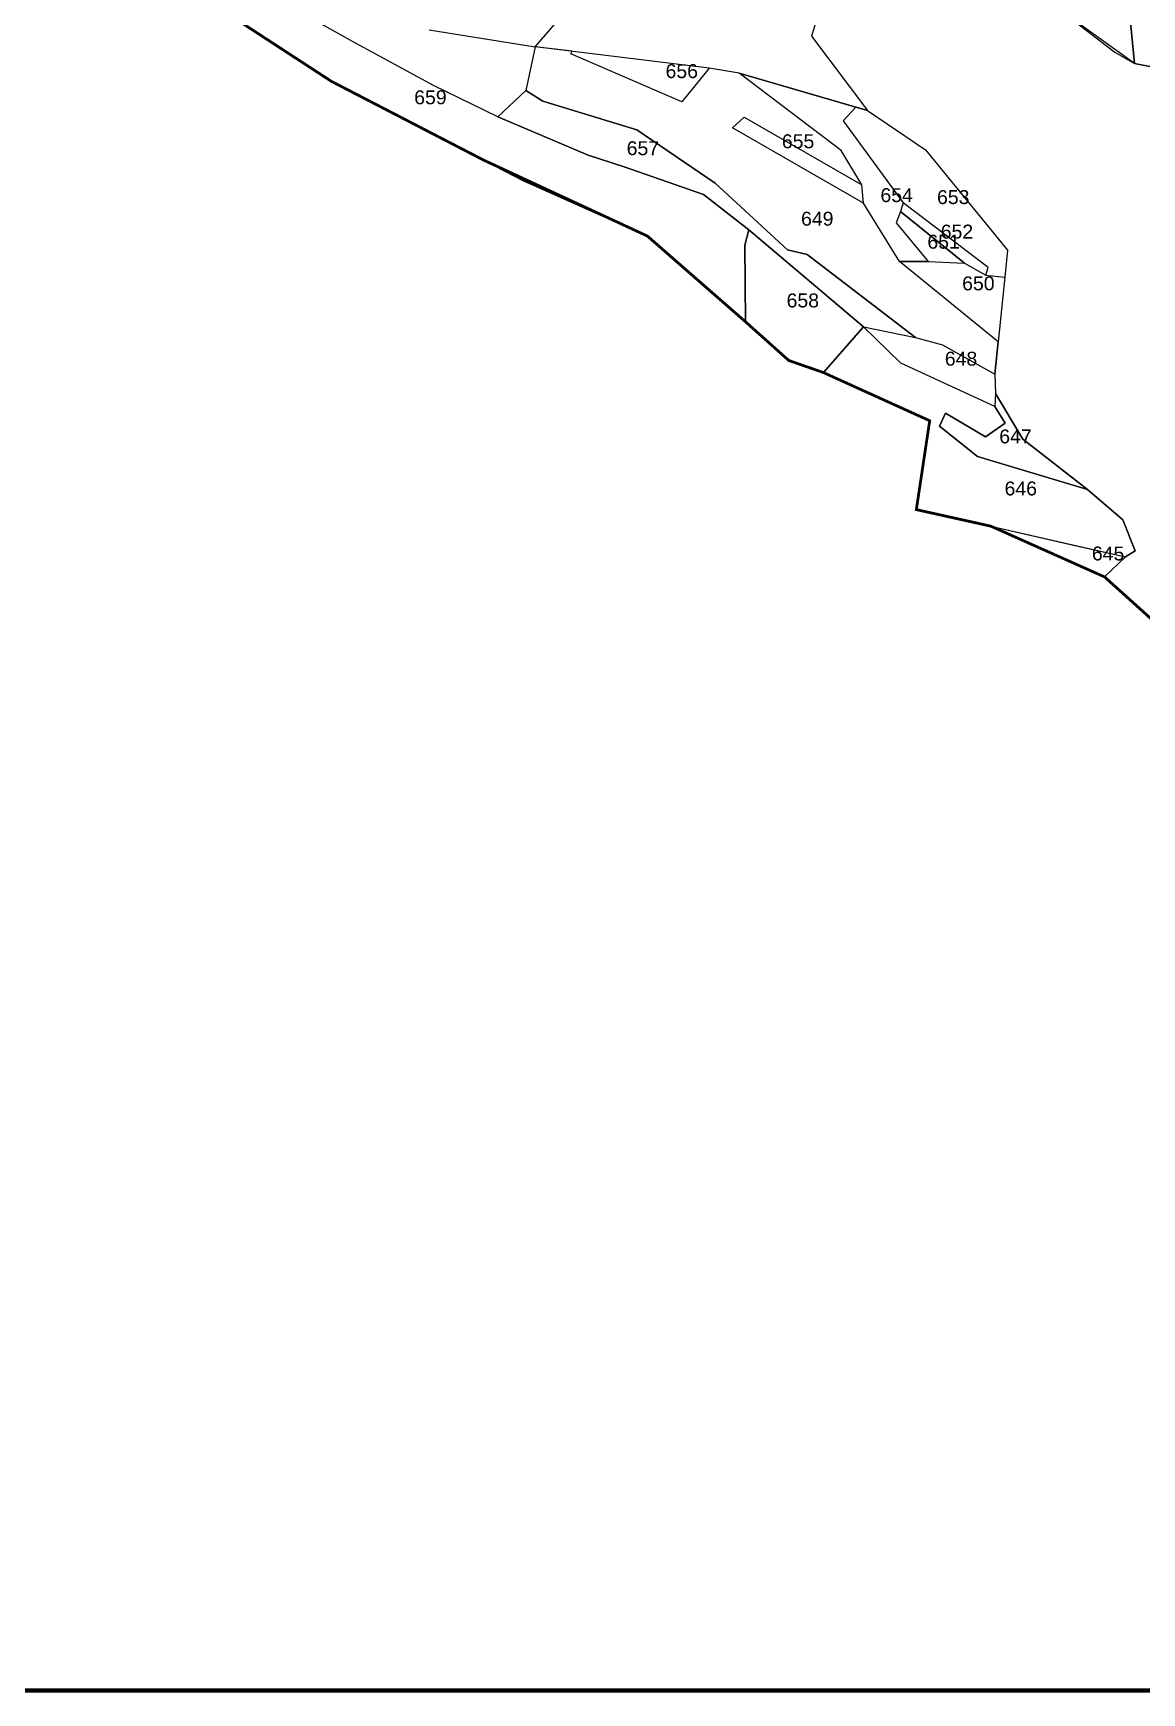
# Model space of a CAD drawing. Header units: inches. Extents: x 186800 to 194298, y 1604602 to 1613194.
# Drawn here: x 189738 to 190933, y 1604603 to 1606393 of the extents above; entities that cross this region are included whole.
import ezdxf

# ---------------------------------------------------------------- set-up
doc = ezdxf.new("R2010")
doc.units = ezdxf.units.IN
doc.header["$LTSCALE"] = 15
doc.header["$MEASUREMENT"] = 0
for name, color, linetype in [('PAPER SIZE', 5, 'Continuous'), ('PLOT', 7, 'Continuous'), ('PLOT NO', 7, 'Continuous'), ('VILLAGE BOUNDARY', 5, 'Continuous')]:
    doc.layers.add(name, color=color, linetype=linetype)
doc.styles.get("Standard").update_dxf_attribs({"font": 'arial.ttf'})

msp = doc.modelspace()

# ---------------------------------------------------------------- linework, layer by layer
at = {"layer": 'PAPER SIZE', "color": 5, "const_width": 5}
msp.add_lwpolyline([(186802.4, 1612752.1), (194293.5, 1612752.1), (194293.5, 1604605.9), (186802.4, 1604605.9)], close=True, dxfattribs=at)
at = {"layer": 'PLOT'}
for p, q in [((190279.3, 1606377.8), (190362.8, 1606474.8)), ((190601.6, 1606467.9), (190577, 1606389.3)), ((190601.6, 1606467.9), (190577, 1606389.3)), ((189914.6, 1606435.1), (190059.5, 1606340.7)), ((190082.1, 1606383.6), (189989.8, 1606435.6)), ((190082.1, 1606383.6), (189989.8, 1606435.6)), ((190925.5, 1606360.1), (190845.4, 1606417.6)), ((190845.4, 1606417.6), (190904.4, 1606372)), ((190165, 1606396.1), (190279.3, 1606377.8)), ((190921.2, 1606404.4), (190925.5, 1606360.1)), ((190925.5, 1606360.1), (190921.2, 1606404.4)), ((190169.5, 1606336.2), (190082.1, 1606383.6)), ((190169.5, 1606336.2), (190082.1, 1606383.6)), ((190279.3, 1606377.8), (190269.2, 1606330.9)), ((190279.3, 1606377.8), (190269.2, 1606330.9)), ((190466.7, 1606354.8), (190279.3, 1606377.8)), ((190319.1, 1606373.1), (190279.3, 1606377.8)), ((190279.3, 1606377.8), (190279.3, 1606377.8)), ((190279.3, 1606377.8), (190279.3, 1606377.8)), ((190317.5, 1606370.5), (190319.1, 1606373.1)), ((190577, 1606389.3), (190637.7, 1606309.1)), ((190577, 1606389.3), (190637.7, 1606309.1)), ((190904.4, 1606372), (190925.5, 1606360.1)), ((190437.3, 1606318.6), (190317.5, 1606370.5)), ((190466.7, 1606354.8), (190437.3, 1606318.6)), ((190499, 1606349.5), (190466.7, 1606354.8)), ((190499, 1606349.5), (190466.7, 1606354.8)), ((190945.6, 1606356), (190925.5, 1606360.1)), ((190925.5, 1606360.1), (190945.6, 1606356)), ((190059.5, 1606340.7), (190266.7, 1606233.5)), ((190637.7, 1606309.1), (190499, 1606349.5)), ((190609.1, 1606266.1), (190499, 1606349.5)), ((190609.1, 1606266.1), (190499, 1606349.5)), ((190499, 1606349.5), (190624.8, 1606312.9)), ((190239.1, 1606302.3), (190169.5, 1606336.2)), ((190239.1, 1606302.3), (190169.5, 1606336.2)), ((190269.2, 1606330.9), (190239.1, 1606302.3)), ((190269.2, 1606330.9), (190239.1, 1606302.3)), ((190269.2, 1606330.9), (190287.5, 1606319.4)), ((190287.5, 1606319.4), (190269.2, 1606330.9)), ((190269.2, 1606330.9), (190269.2, 1606330.9)), ((190287.5, 1606319.4), (190388.9, 1606288.4)), ((190388.9, 1606288.4), (190287.5, 1606319.4)), ((190239.1, 1606302.3), (190336.4, 1606261.1)), ((190336.4, 1606261.1), (190239.1, 1606302.3)), ((190491.8, 1606290.7), (190504.7, 1606302.2)), ((190504.7, 1606302.2), (190631.3, 1606229.2)), ((190624.8, 1606312.9), (190611.4, 1606298)), ((190637.7, 1606309.1), (190624.8, 1606312.9)), ((190624.8, 1606312.9), (190637.7, 1606309.1)), ((190637.7, 1606309.1), (190700, 1606266.9)), ((190637.7, 1606309.1), (190637.7, 1606309.1)), ((190388.9, 1606288.4), (190473.3, 1606230.8)), ((190473.3, 1606230.8), (190388.9, 1606288.4)), ((190633.4, 1606209.5), (190491.8, 1606290.7)), ((190611.4, 1606298), (190676, 1606209.8)), ((190631.3, 1606229.2), (190609.1, 1606266.1)), ((190631.3, 1606229.2), (190609.1, 1606266.1)), ((190700, 1606266.9), (190788.6, 1606158.8)), ((190336.4, 1606261.1), (190375.2, 1606248.6)), ((190375.2, 1606248.6), (190336.4, 1606261.1)), ((190375.2, 1606248.6), (190460.8, 1606218.7)), ((190460.8, 1606218.7), (190375.2, 1606248.6)), ((190266.7, 1606233.5), (190400.2, 1606173.9)), ((190473.3, 1606230.8), (190551.3, 1606159.1)), ((190551.3, 1606159.1), (190473.3, 1606230.8)), ((190633.4, 1606209.5), (190631.3, 1606229.2)), ((190460.8, 1606218.7), (190509.5, 1606180.7)), ((190509.5, 1606180.7), (190460.8, 1606218.7)), ((190672.2, 1606146.4), (190633.4, 1606209.5)), ((190672.2, 1606146.4), (190633.4, 1606209.5)), ((190673, 1606200.2), (190668.6, 1606188)), ((190673, 1606200.2), (190668.6, 1606188)), ((190676, 1606209.8), (190673, 1606200.2)), ((190676, 1606209.8), (190673, 1606200.2)), ((190742.3, 1606144.6), (190673, 1606200.2)), ((190673, 1606200.2), (190742.3, 1606144.6)), ((190767.7, 1606139.9), (190676, 1606209.8)), ((190509.5, 1606180.7), (190505.2, 1606164.2)), ((190505.2, 1606164.2), (190509.5, 1606180.7)), ((190633.1, 1606076.1), (190509.5, 1606180.7)), ((190509.5, 1606180.7), (190633.1, 1606076.1)), ((190668.6, 1606188), (190702.8, 1606146.4)), ((190668.6, 1606188), (190702.8, 1606146.4)), ((190400.2, 1606173.9), (190506.1, 1606081.4)), ((190505.2, 1606164.2), (190506.1, 1606081.4)), ((190506.1, 1606081.4), (190505.2, 1606164.2)), ((190551.3, 1606159.1), (190572.6, 1606154.1)), ((190572.6, 1606154.1), (190551.3, 1606159.1)), ((190788.6, 1606158.8), (190785.7, 1606129.5)), ((190572.6, 1606154.1), (190689.3, 1606064.4)), ((190689.3, 1606064.4), (190572.6, 1606154.1)), ((190778.5, 1606060), (190672.2, 1606146.4)), ((190702.8, 1606146.4), (190672.2, 1606146.4)), ((190778.5, 1606060), (190672.2, 1606146.4)), ((190672.2, 1606146.4), (190702.8, 1606146.4)), ((190702.8, 1606146.4), (190742.3, 1606144.6)), ((190702.8, 1606146.4), (190702.8, 1606146.4)), ((190702.8, 1606146.4), (190742.3, 1606144.6)), ((190742.3, 1606144.6), (190765.3, 1606131.9)), ((190742.3, 1606144.6), (190742.3, 1606144.6)), ((190742.3, 1606144.6), (190765.3, 1606131.9)), ((190765.3, 1606131.9), (190767.7, 1606139.9)), ((190765.3, 1606131.9), (190785.7, 1606129.5)), ((190785.7, 1606129.5), (190778.5, 1606060)), ((190785.7, 1606129.5), (190778.5, 1606060)), ((190506.1, 1606081.4), (190552.6, 1606039.8)), ((190506.1, 1606081.4), (190506.1, 1606081.4)), ((190633.1, 1606076.1), (190590.1, 1606026.7)), ((190590.1, 1606026.7), (190633.1, 1606076.1)), ((190673.6, 1606036.9), (190633.1, 1606076.1)), ((190633.1, 1606076.1), (190689.3, 1606064.4)), ((190673.6, 1606036.9), (190633.1, 1606076.1)), ((190633.1, 1606076.1), (190633.1, 1606076.1)), ((190633.1, 1606076.1), (190689.3, 1606064.4)), ((190689.3, 1606064.4), (190718.3, 1606056.5)), ((190689.3, 1606064.4), (190718.3, 1606056.5)), ((190718.3, 1606056.5), (190774.9, 1606025)), ((190718.3, 1606056.5), (190774.9, 1606025)), ((190778.5, 1606060), (190774.9, 1606025)), ((190774.9, 1606025), (190778.5, 1606060)), ((190778.5, 1606060), (190778.5, 1606060)), ((190552.6, 1606039.8), (190590.1, 1606026.7)), ((190775, 1605990), (190673.6, 1606036.9)), ((190775, 1605990), (190673.6, 1606036.9)), ((190590.1, 1606026.7), (190704.6, 1605974.8)), ((190774.9, 1606025), (190775.6, 1606004)), ((190774.9, 1606025), (190775.6, 1606004)), ((190774.9, 1606025), (190774.9, 1606025)), ((190775.6, 1606004), (190775, 1605990)), ((190775.6, 1606004), (190775, 1605990)), ((190775.6, 1606004), (190805, 1605955.1)), ((190805, 1605955.1), (190775.6, 1606004)), ((190775.6, 1606004), (190775.6, 1606004)), ((190721.5, 1605982.8), (190715.1, 1605969)), ((190715.1, 1605969), (190721.5, 1605982.8)), ((190764.9, 1605957.6), (190721.5, 1605982.8)), ((190721.5, 1605982.8), (190764.9, 1605957.6)), ((190775, 1605990), (190785.9, 1605972.3)), ((190785.9, 1605972.3), (190775, 1605990)), ((190704.6, 1605974.8), (190690.2, 1605879)), ((190715.1, 1605969), (190756.2, 1605936.3)), ((190756.2, 1605936.3), (190715.1, 1605969)), ((190785.9, 1605972.3), (190764.9, 1605957.6)), ((190764.9, 1605957.6), (190785.9, 1605972.3)), ((190805, 1605955.1), (190874.6, 1605900.6)), ((190874.6, 1605900.6), (190805, 1605955.1)), ((190756.2, 1605936.3), (190874.6, 1605900.6)), ((190874.6, 1605900.6), (190756.2, 1605936.3)), ((190874.6, 1605900.6), (190912.9, 1605867.9)), ((190912.9, 1605867.9), (190874.6, 1605900.6)), ((190874.6, 1605900.6), (190874.6, 1605900.6)), ((190690.2, 1605879), (190770.6, 1605861.1)), ((190893.2, 1605806.4), (190770.6, 1605861.1)), ((190770.6, 1605861.1), (190859.7, 1605840.6)), ((190770.6, 1605861.1), (190915.8, 1605827.9)), ((190912.9, 1605867.9), (190926, 1605834.5)), ((190926, 1605834.5), (190912.9, 1605867.9)), ((190859.7, 1605840.6), (190915.8, 1605827.9)), ((190915.8, 1605827.9), (190893.2, 1605806.4)), ((190915.8, 1605827.9), (190893.2, 1605806.4)), ((190926, 1605834.5), (190915.8, 1605827.9)), ((190915.8, 1605827.9), (190926, 1605834.5)), ((190893.2, 1605806.4), (191008.9, 1605698.8)), ((190893.2, 1605806.4), (190893.2, 1605806.4))]:
    msp.add_line(p, q, dxfattribs=at)
at = {"layer": 'VILLAGE BOUNDARY', "linetype": 'Continuous'}
for p, q in [((190059.5, 1606340.7), (189914.6, 1606435.1)), ((190266.7, 1606233.5), (190059.5, 1606340.7)), ((190400.2, 1606173.9), (190266.7, 1606233.5)), ((190506.1, 1606081.4), (190400.2, 1606173.9)), ((190552.6, 1606039.8), (190506.1, 1606081.4)), ((190590.1, 1606026.7), (190552.6, 1606039.8)), ((190704.6, 1605974.8), (190590.1, 1606026.7)), ((190690.2, 1605879), (190704.6, 1605974.8)), ((190770.6, 1605861.1), (190690.2, 1605879)), ((190893.2, 1605806.4), (190770.6, 1605861.1)), ((191008.9, 1605698.8), (190893.2, 1605806.4))]:
    msp.add_line(p, q, dxfattribs=at)
at = {"layer": 'VILLAGE BOUNDARY', "color": 5, "const_width": 3}
msp.add_lwpolyline([(191055.1, 1605660.6), (190893.2, 1605806.4), (190770.6, 1605861.1), (190690.2, 1605879), (190704.6, 1605974.8), (190590.1, 1606026.7), (190552.6, 1606039.8), (190506.1, 1606081.4), (190400.2, 1606173.9), (190223.4, 1606255.9), (190059.5, 1606340.7), (189914.6, 1606435.1)], dxfattribs=at)

# ---------------------------------------------------------------- texts
at = {"layer": 'PLOT NO', "color": 7, "oblique": 360}
for s, p in [('656', (190419.8, 1606344.2)), ('659', (190148.8, 1606316)), ('654', (190651.5, 1606210.5)), ('658', (190550.3, 1606097)), ('646', (190785.3, 1605894.3))]:
    msp.add_text(s, height=15, dxfattribs=at).set_placement(p)
at = {"layer": 'PLOT NO', "color": 7}
for s, p in [('655', (190545.2, 1606268.6)), ('657', (190377.9, 1606261.1)), ('653', (190712.5, 1606208.4)), ('649', (190565.9, 1606185.1)), ('651', (190702.1, 1606160.3)), ('652', (190716.5, 1606171.2)), ('650', (190739.6, 1606115.4)), ('648', (190720.9, 1606034.2)), ('647', (190779.6, 1605950.4)), ('645', (190879.5, 1605824.2))]:
    msp.add_text(s, height=15, dxfattribs=at).set_placement(p)

doc.saveas('drawing.dxf')
